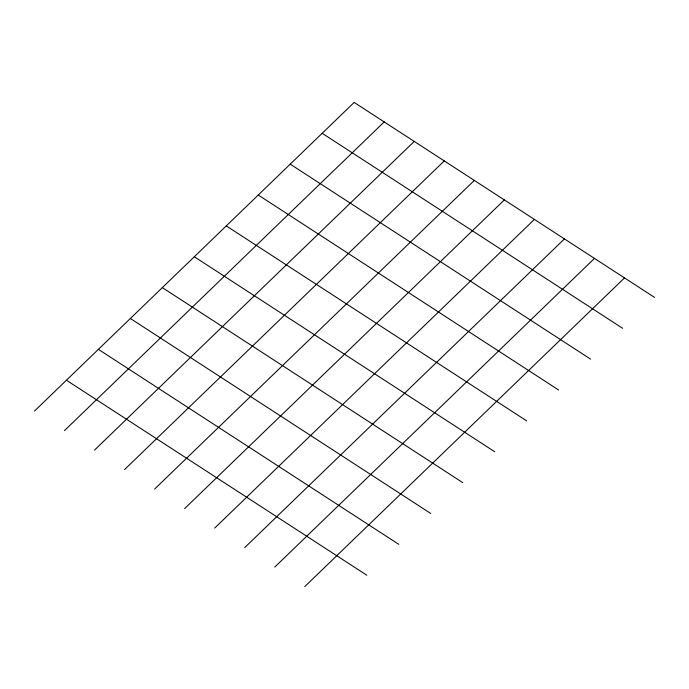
<?xml version="1.0" encoding="UTF-8"?>
<svg xmlns="http://www.w3.org/2000/svg" width="689" height="689" viewBox="0 0 689 689"><rect width="100%" height="100%" fill="white"/><g stroke="black" fill="none" stroke-linecap="round" stroke-linejoin="round"><path stroke-width="1.03" d="M34.45 411.092L354.163 102.42L654.55 297.407M64.49 430.591L384.204 121.919M94.531 450.089L414.235 141.417M124.563 469.588L444.276 160.916M154.603 489.087L474.316 180.415M184.643 508.585L504.357 199.913M214.684 528.084L534.397 219.412M244.724 547.583L564.437 238.911M274.765 567.081L594.469 258.409M304.796 586.58L624.51 277.908M322.194 133.287L622.58 328.274M290.215 164.154L590.611 359.141M258.246 195.021L558.633 390.008M226.276 225.889L526.663 420.876M194.307 256.756L494.693 451.743M162.337 287.623L462.724 482.61M130.367 318.49L430.754 513.477M98.389 349.357L398.785 544.344M66.42 380.225L366.806 575.212"/></g></svg>
